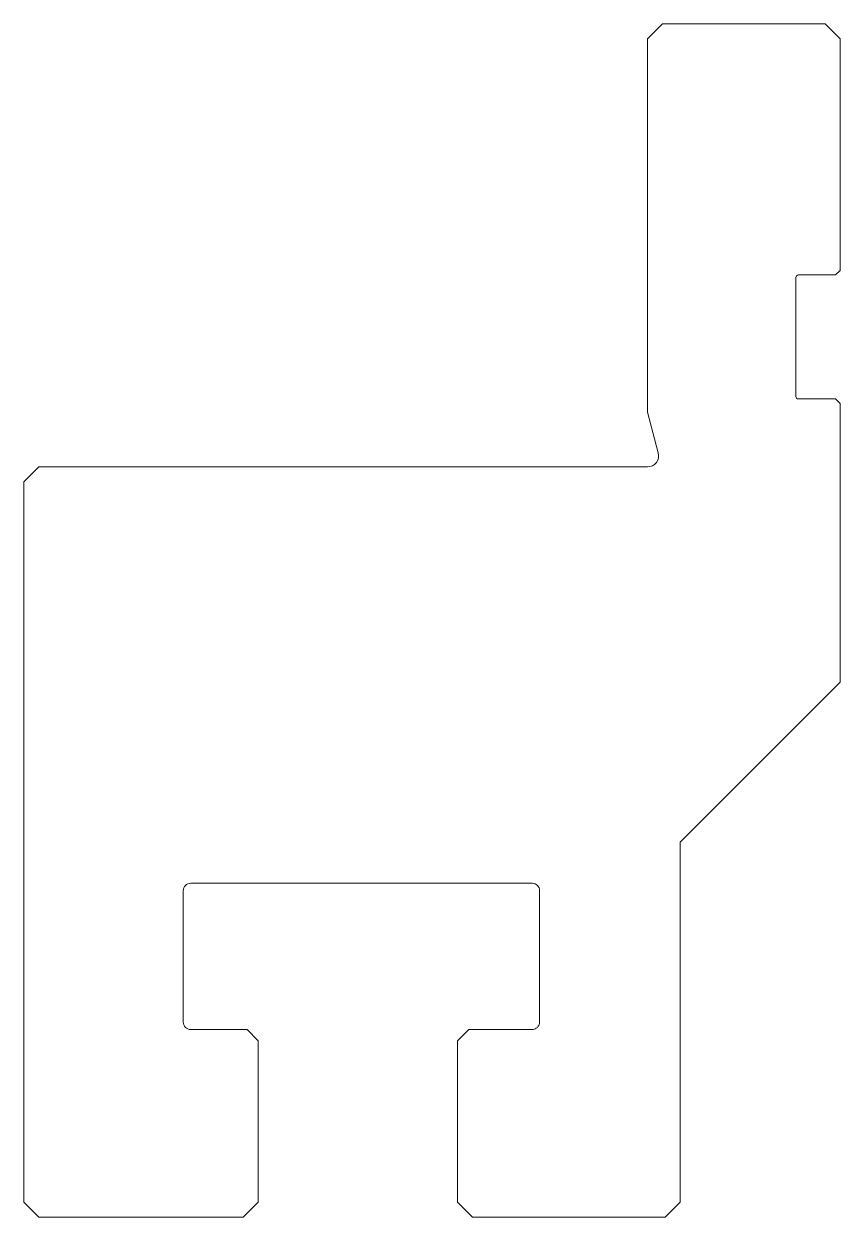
# Model space of a CAD drawing. Header units: millimetres. Extents: x -22.2 to 33.1, y 0 to 80.8.
import ezdxf

# ---------------------------------------------------------------- set-up
doc = ezdxf.new("R2010")
doc.units = ezdxf.units.MM
doc.header["$MEASUREMENT"] = 0

msp = doc.modelspace()

# ---------------------------------------------------------------- linework, layer by layer
at = {"color": 7, "linetype": 'Continuous', "lineweight": 15}
for p, q in [((20, 79.784), (21.016, 80.8)), ((32.034, 80.8), (21.016, 80.8)), ((32.034, 80.8), (33.05, 79.784)), ((20, 79.784), (20, 54.506)), ((33.05, 64.105), (33.05, 79.784)), ((33.05, 64.105), (32.746, 63.8)), ((30.051, 55.578), (30.051, 63.622)), ((30.229, 63.8), (32.746, 63.8)), ((32.746, 55.4), (30.229, 55.4)), ((32.746, 55.4), (33.05, 55.095)), ((33.05, 36.225), (33.05, 55.095)), ((20, 54.506), (20.736, 51.759)), ((-22.225, 49.784), (-21.209, 50.8)), ((20, 50.8), (-21.209, 50.8)), ((-22.225, 49.784), (-22.225, 1.016)), ((22.225, 25.4), (33.05, 36.225)), ((22.225, 1.016), (22.225, 25.4)), ((-11.43, 13.208), (-11.43, 22.098)), ((-10.922, 22.606), (12.192, 22.606)), ((12.7, 22.098), (12.7, 13.208)), ((-7.112, 12.7), (-10.922, 12.7)), ((-7.112, 12.7), (-6.35, 11.938)), ((7.137, 11.938), (7.899, 12.7)), ((12.192, 12.7), (7.899, 12.7)), ((-6.35, 1.016), (-6.35, 11.938)), ((7.137, 11.938), (7.137, 1.016)), ((-21.209, 0), (-22.225, 1.016)), ((-6.35, 1.016), (-7.366, 0)), ((8.153, 0), (7.137, 1.016)), ((22.225, 1.016), (21.209, 0)), ((-21.209, 0), (-7.366, 0)), ((8.153, 0), (21.209, 0))]:
    msp.add_line(p, q, dxfattribs=at)
for centre, radius, start, end in [((30.229, 63.622), 0.178, 90, 180), ((30.229, 55.578), 0.178, 180, -90), ((20, 51.562), 0.762, -90, 15), ((-10.922, 22.098), 0.508, 90, 180), ((12.192, 22.098), 0.508, 0, 90), ((-10.922, 13.208), 0.508, 180, -90), ((12.192, 13.208), 0.508, -90, 0)]:
    msp.add_arc(centre, radius, start, end, dxfattribs=at)

doc.saveas('drawing.dxf')
